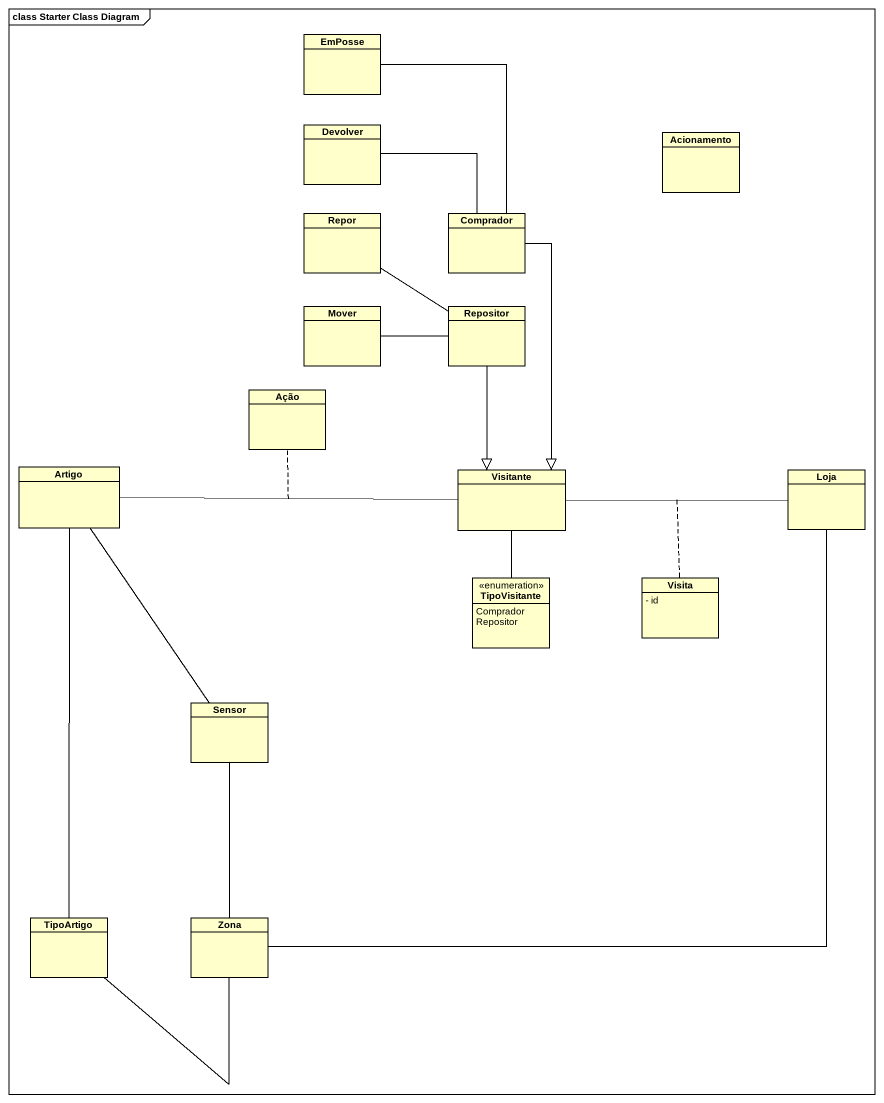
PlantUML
@startuml
mainframe class Starter Class Diagram
hide circle
hide empty members
skinparam classAttributeIconSize 0
class EmPosse
class Devolver
class Acionamento
class Repor
class Comprador
class Mover
class Repositor
class Ação
class Artigo
class Visitante
class Loja
enum TipoVisitante {
  Comprador
  Repositor
}
class Visita {
  - id
}
class Sensor
class TipoArtigo
class Zona
Comprador -up- EmPosse
Comprador -up- Devolver
Comprador --|> Visitante
Repositor -up- Repor
Repositor -left- Mover
Repositor --|> Visitante
Artigo -- TipoArtigo
Visitante -left- Artigo
(Visitante, Artigo) .. Ação
Visitante -right- Loja
(Visitante, Loja) .. Visita
Visitante -- TipoVisitante
Loja -- Zona
Sensor -up- Artigo
Zona -up- Sensor
Zona -left- TipoArtigo
@enduml
